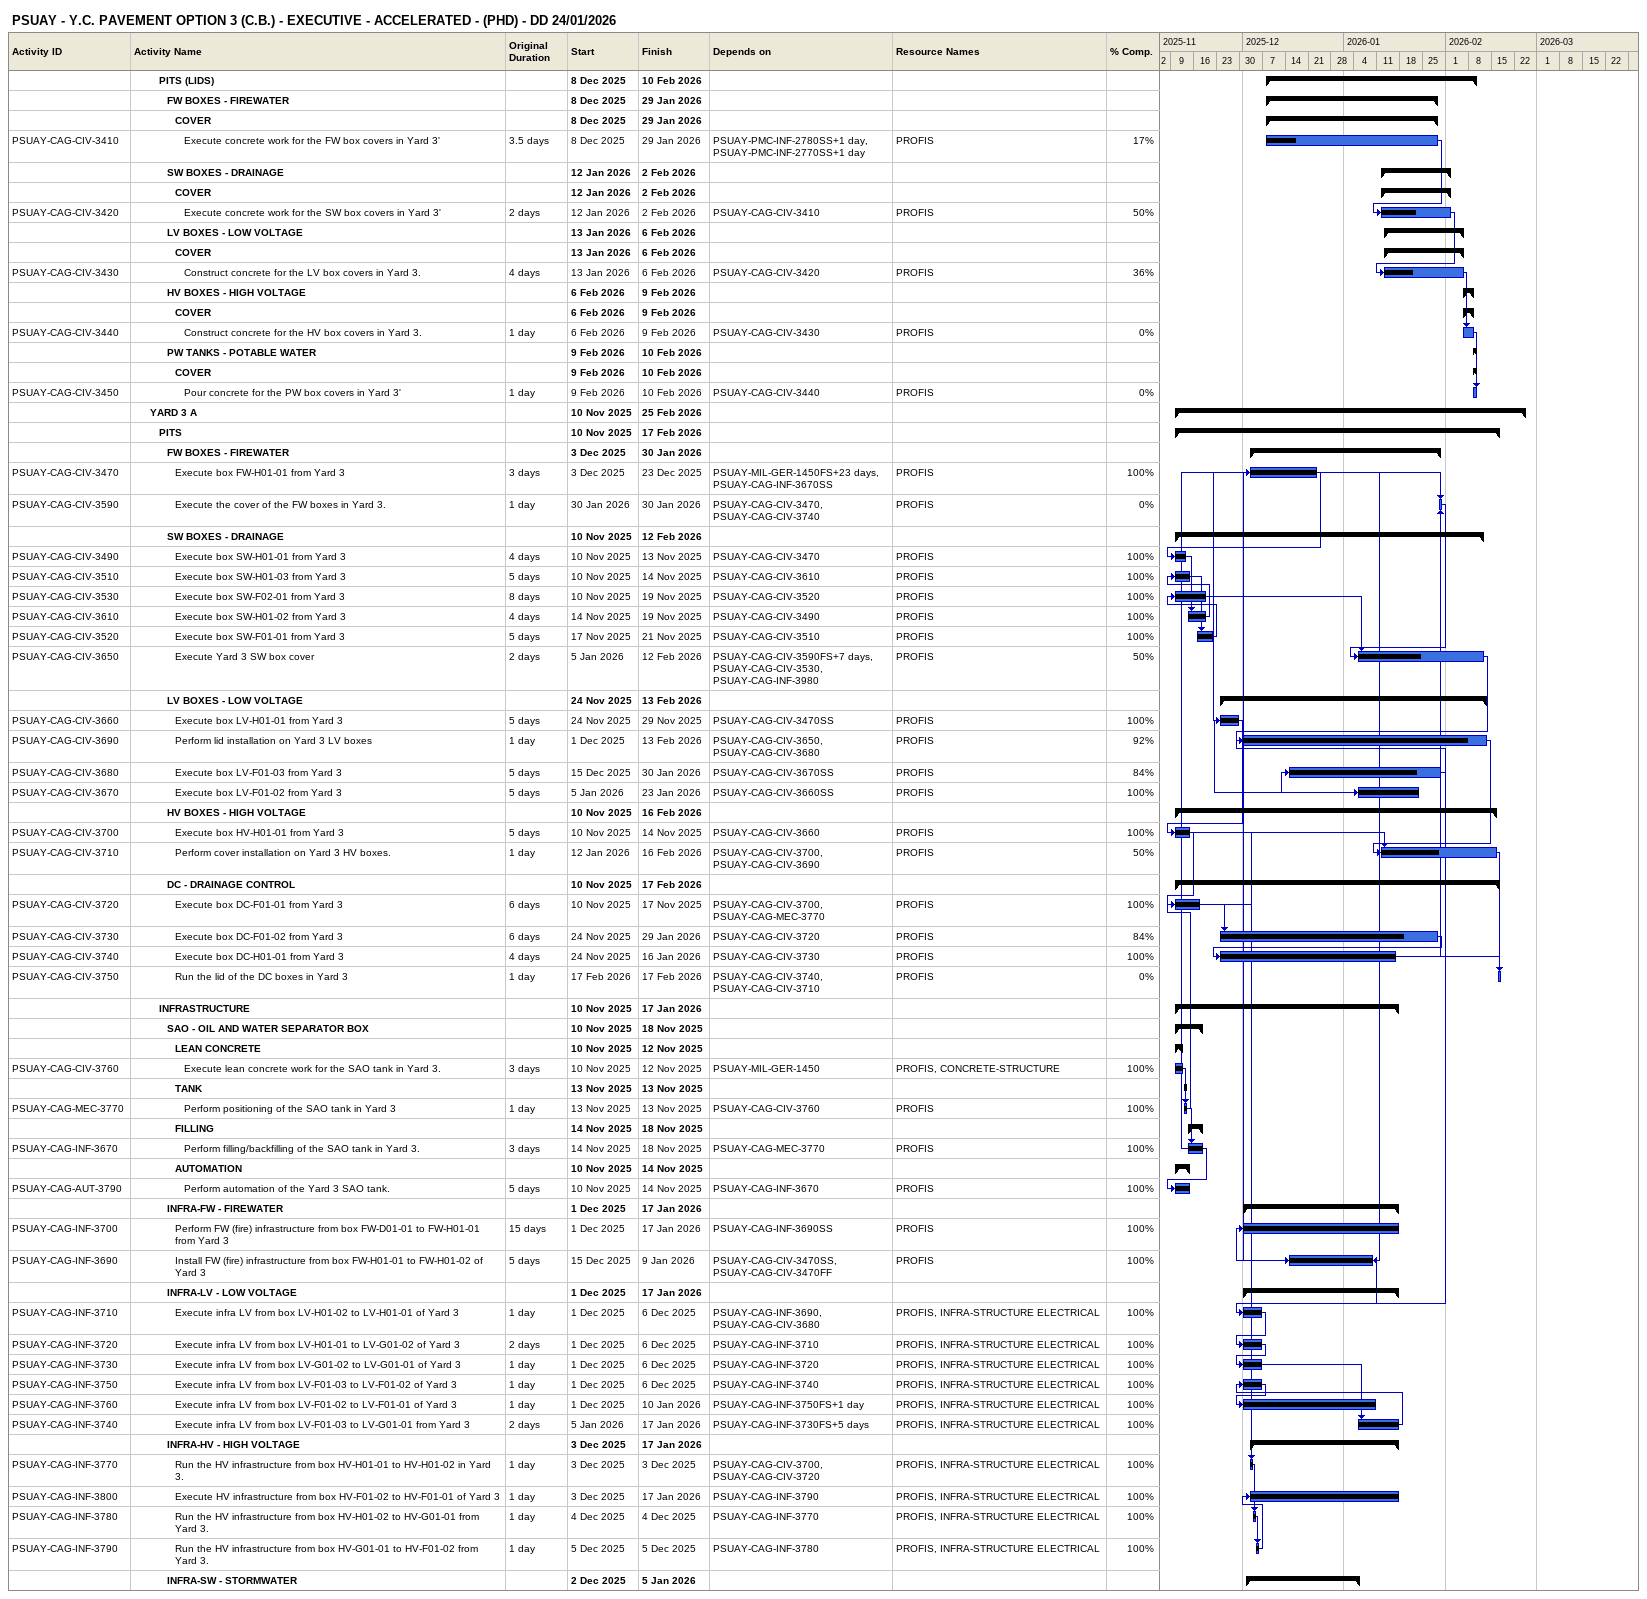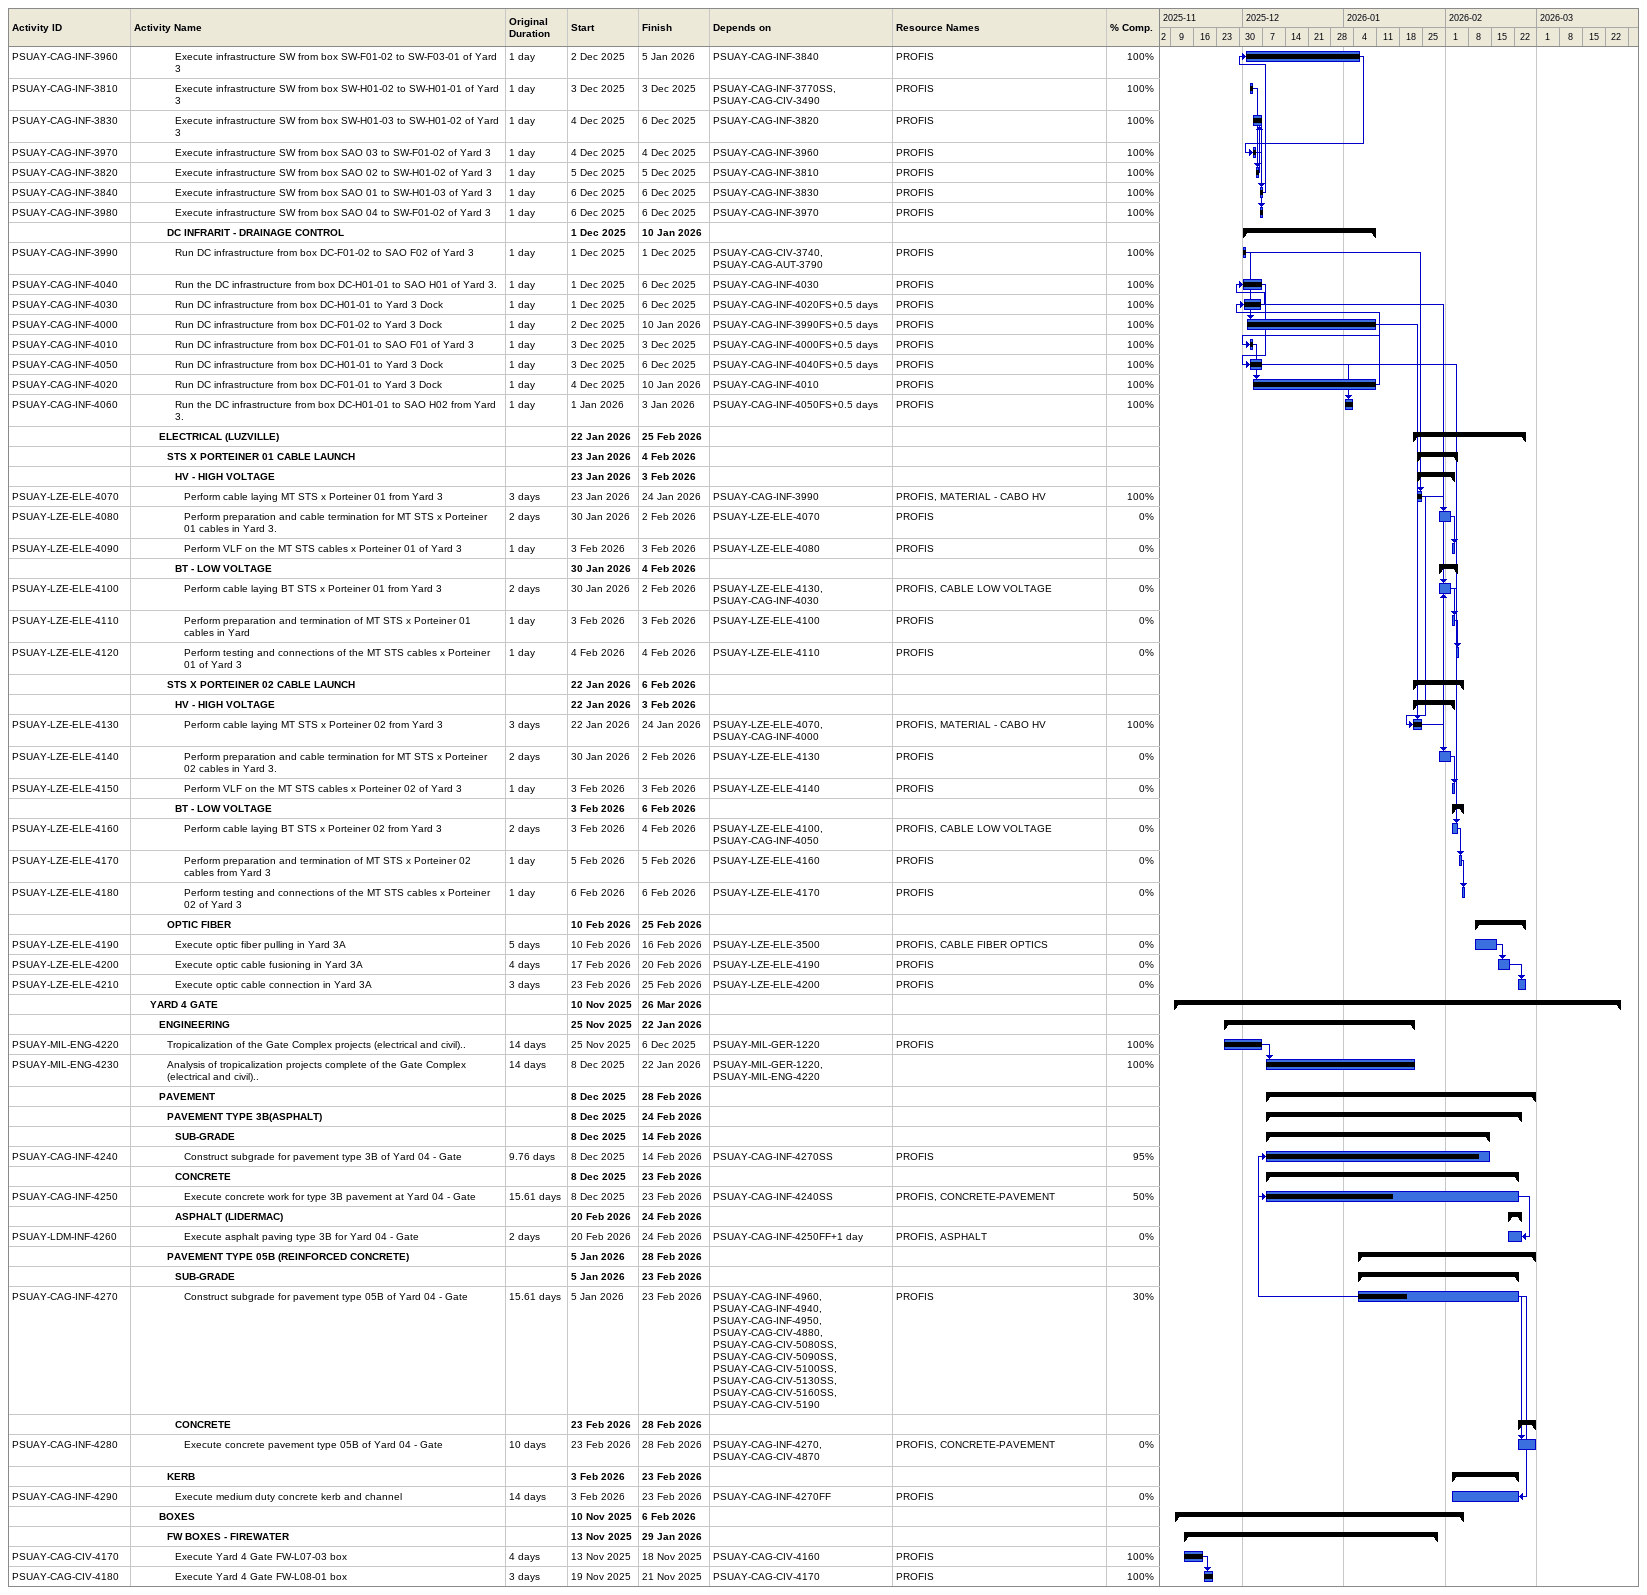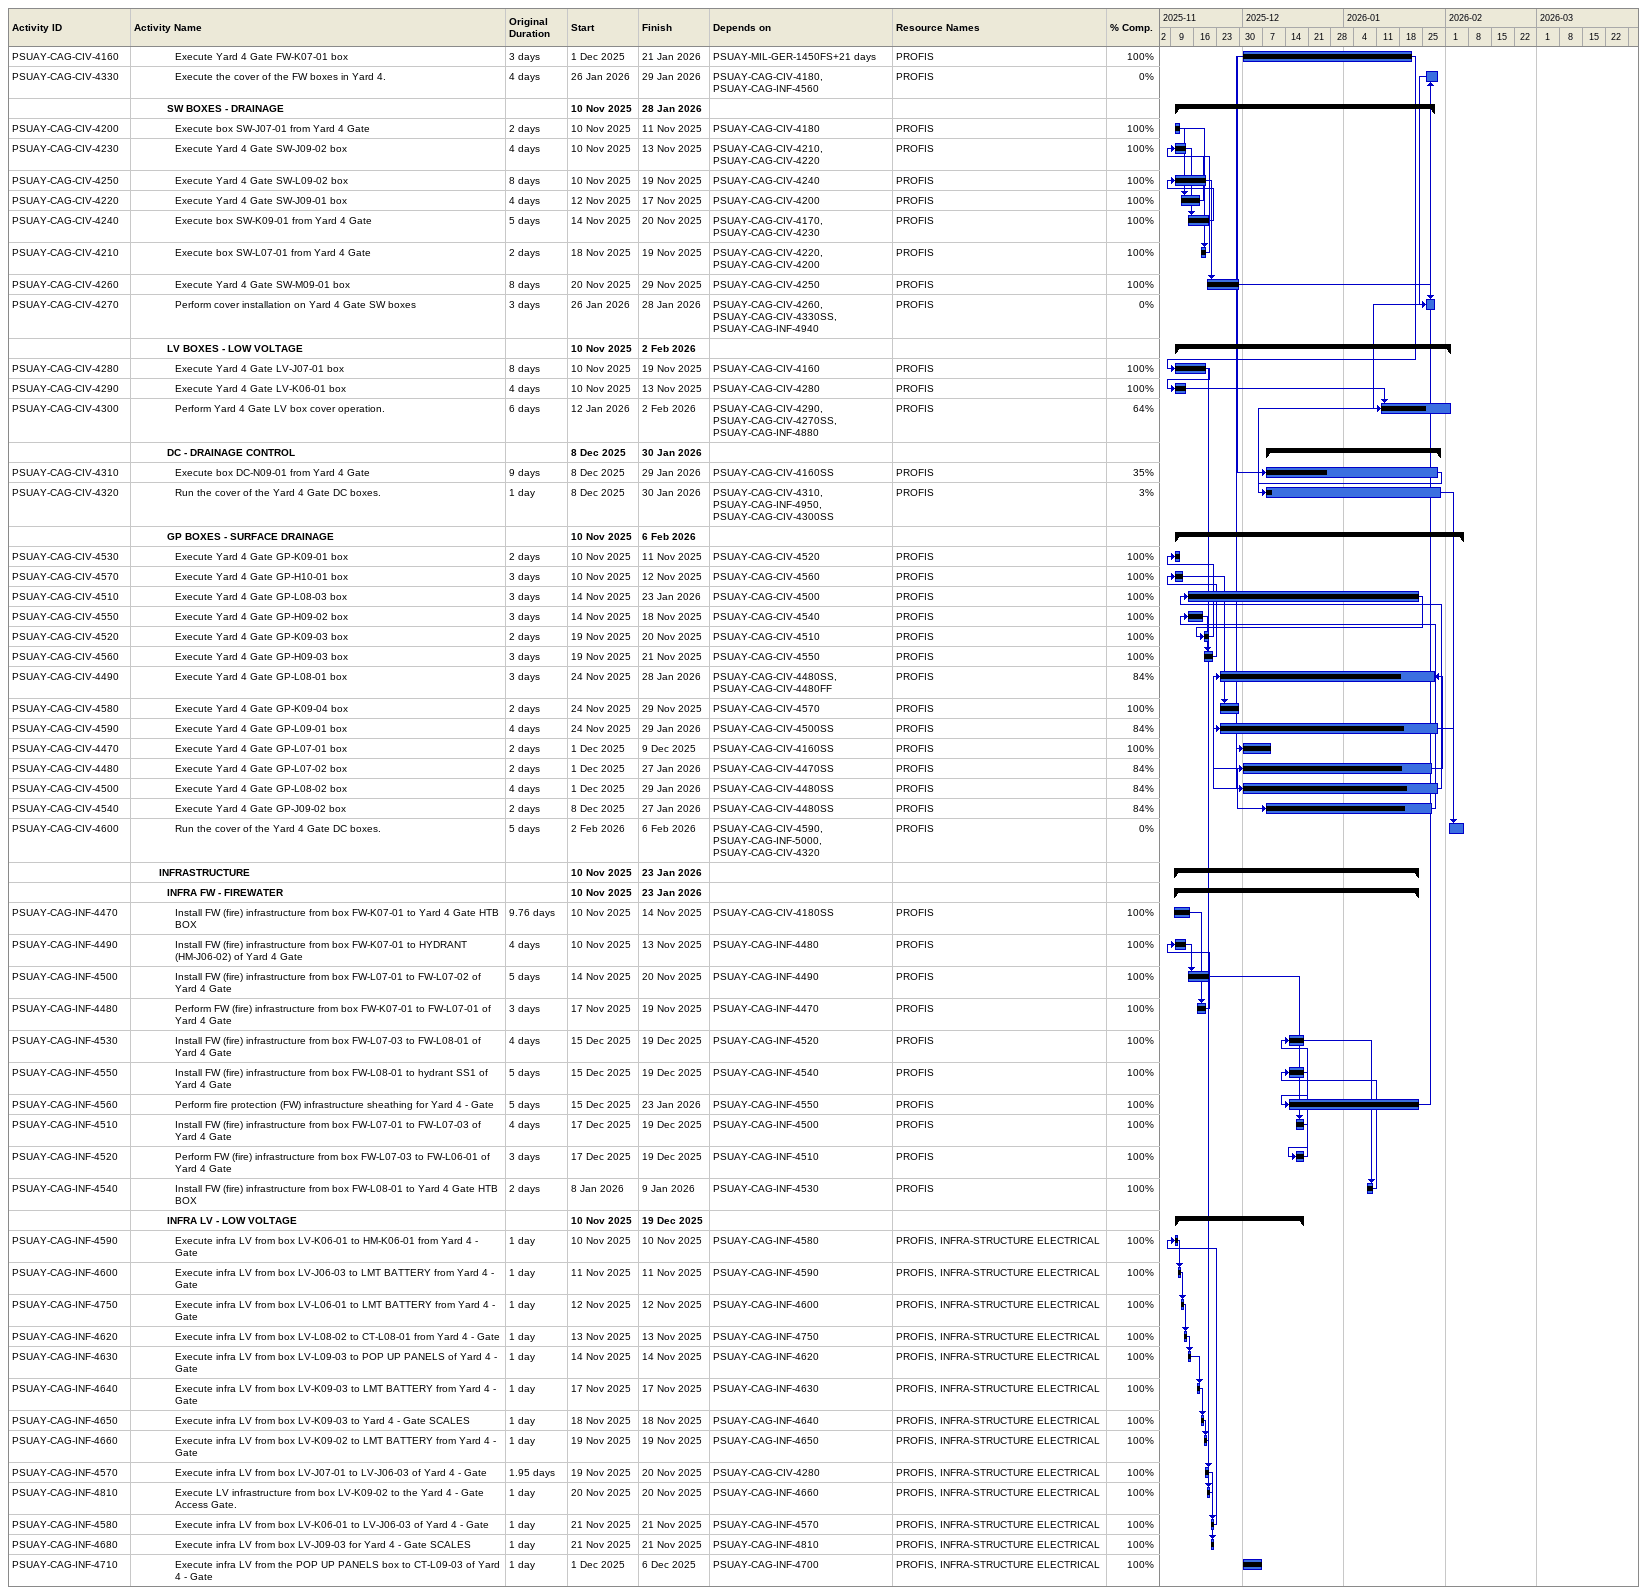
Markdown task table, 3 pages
PSUAY - Y.C. PAVEMENT OPTION 3 (C.B.) - EXECUTIVE - ACCELERATED - (PHD) - DD 24/01/2026

| ID | Level | Task | Original duration | Start | Finish | Predecessors | Resources | % complete |
|---|---|---|---|---|---|---|---|---|
|  | 4 | **PITS (LIDS)** |  | 2025-12-08 | 2026-02-10 |  |  |  |
|  | 5 | **FW BOXES - FIREWATER** |  | 2025-12-08 | 2026-01-29 |  |  |  |
|  | 6 | **COVER** |  | 2025-12-08 | 2026-01-29 |  |  |  |
| PSUAY-CAG-CIV-3410 | 7 | Execute concrete work for the FW box covers in Yard 3' | 3.5d | 2025-12-08 | 2026-01-29 | PSUAY-PMC-INF-2780SS+1d, PSUAY-PMC-INF-2770SS+1d | PROFIS | 17 |
|  | 5 | **SW BOXES - DRAINAGE** |  | 2026-01-12 | 2026-02-02 |  |  |  |
|  | 6 | **COVER** |  | 2026-01-12 | 2026-02-02 |  |  |  |
| PSUAY-CAG-CIV-3420 | 7 | Execute concrete work for the SW box covers in Yard 3' | 2d | 2026-01-12 | 2026-02-02 | PSUAY-CAG-CIV-3410 | PROFIS | 50 |
|  | 5 | **LV BOXES - LOW VOLTAGE** |  | 2026-01-13 | 2026-02-06 |  |  |  |
|  | 6 | **COVER** |  | 2026-01-13 | 2026-02-06 |  |  |  |
| PSUAY-CAG-CIV-3430 | 7 | Construct concrete for the LV box covers in Yard 3. | 4d | 2026-01-13 | 2026-02-06 | PSUAY-CAG-CIV-3420 | PROFIS | 36 |
|  | 5 | **HV BOXES - HIGH VOLTAGE** |  | 2026-02-06 | 2026-02-09 |  |  |  |
|  | 6 | **COVER** |  | 2026-02-06 | 2026-02-09 |  |  |  |
| PSUAY-CAG-CIV-3440 | 7 | Construct concrete for the HV box covers in Yard 3. | 1d | 2026-02-06 | 2026-02-09 | PSUAY-CAG-CIV-3430 | PROFIS | 0 |
|  | 5 | **PW TANKS - POTABLE WATER** |  | 2026-02-09 | 2026-02-10 |  |  |  |
|  | 6 | **COVER** |  | 2026-02-09 | 2026-02-10 |  |  |  |
| PSUAY-CAG-CIV-3450 | 7 | Pour concrete for the PW box covers in Yard 3' | 1d | 2026-02-09 | 2026-02-10 | PSUAY-CAG-CIV-3440 | PROFIS | 0 |
|  | 3 | **YARD 3 A** |  | 2025-11-10 | 2026-02-25 |  |  |  |
|  | 4 | **PITS** |  | 2025-11-10 | 2026-02-17 |  |  |  |
|  | 5 | **FW BOXES - FIREWATER** |  | 2025-12-03 | 2026-01-30 |  |  |  |
| PSUAY-CAG-CIV-3470 | 6 | Execute box FW-H01-01 from Yard 3 | 3d | 2025-12-03 | 2025-12-23 | PSUAY-MIL-GER-1450FS+23d, PSUAY-CAG-INF-3670SS | PROFIS | 100 |
| PSUAY-CAG-CIV-3590 | 6 | Execute the cover of the FW boxes in Yard 3. | 1d | 2026-01-30 | 2026-01-30 | PSUAY-CAG-CIV-3470, PSUAY-CAG-CIV-3740 | PROFIS | 0 |
|  | 5 | **SW BOXES - DRAINAGE** |  | 2025-11-10 | 2026-02-12 |  |  |  |
| PSUAY-CAG-CIV-3490 | 6 | Execute box SW-H01-01 from Yard 3 | 4d | 2025-11-10 | 2025-11-13 | PSUAY-CAG-CIV-3470 | PROFIS | 100 |
| PSUAY-CAG-CIV-3510 | 6 | Execute box SW-H01-03 from Yard 3 | 5d | 2025-11-10 | 2025-11-14 | PSUAY-CAG-CIV-3610 | PROFIS | 100 |
| PSUAY-CAG-CIV-3530 | 6 | Execute box SW-F02-01 from Yard 3 | 8d | 2025-11-10 | 2025-11-19 | PSUAY-CAG-CIV-3520 | PROFIS | 100 |
| PSUAY-CAG-CIV-3610 | 6 | Execute box SW-H01-02 from Yard 3 | 4d | 2025-11-14 | 2025-11-19 | PSUAY-CAG-CIV-3490 | PROFIS | 100 |
| PSUAY-CAG-CIV-3520 | 6 | Execute box SW-F01-01 from Yard 3 | 5d | 2025-11-17 | 2025-11-21 | PSUAY-CAG-CIV-3510 | PROFIS | 100 |
| PSUAY-CAG-CIV-3650 | 6 | Execute Yard 3 SW box cover | 2d | 2026-01-05 | 2026-02-12 | PSUAY-CAG-CIV-3590FS+7d, PSUAY-CAG-CIV-3530, PSUAY-CAG-INF-3980 | PROFIS | 50 |
|  | 5 | **LV BOXES - LOW VOLTAGE** |  | 2025-11-24 | 2026-02-13 |  |  |  |
| PSUAY-CAG-CIV-3660 | 6 | Execute box LV-H01-01 from Yard 3 | 5d | 2025-11-24 | 2025-11-29 | PSUAY-CAG-CIV-3470SS | PROFIS | 100 |
| PSUAY-CAG-CIV-3690 | 6 | Perform lid installation on Yard 3 LV boxes | 1d | 2025-12-01 | 2026-02-13 | PSUAY-CAG-CIV-3650, PSUAY-CAG-CIV-3680 | PROFIS | 92 |
| PSUAY-CAG-CIV-3680 | 6 | Execute box LV-F01-03 from Yard 3 | 5d | 2025-12-15 | 2026-01-30 | PSUAY-CAG-CIV-3670SS | PROFIS | 84 |
| PSUAY-CAG-CIV-3670 | 6 | Execute box LV-F01-02 from Yard 3 | 5d | 2026-01-05 | 2026-01-23 | PSUAY-CAG-CIV-3660SS | PROFIS | 100 |
|  | 5 | **HV BOXES - HIGH VOLTAGE** |  | 2025-11-10 | 2026-02-16 |  |  |  |
| PSUAY-CAG-CIV-3700 | 6 | Execute box HV-H01-01 from Yard 3 | 5d | 2025-11-10 | 2025-11-14 | PSUAY-CAG-CIV-3660 | PROFIS | 100 |
| PSUAY-CAG-CIV-3710 | 6 | Perform cover installation on Yard 3 HV boxes. | 1d | 2026-01-12 | 2026-02-16 | PSUAY-CAG-CIV-3700, PSUAY-CAG-CIV-3690 | PROFIS | 50 |
|  | 5 | **DC - DRAINAGE CONTROL** |  | 2025-11-10 | 2026-02-17 |  |  |  |
| PSUAY-CAG-CIV-3720 | 6 | Execute box DC-F01-01 from Yard 3 | 6d | 2025-11-10 | 2025-11-17 | PSUAY-CAG-CIV-3700, PSUAY-CAG-MEC-3770 | PROFIS | 100 |
| PSUAY-CAG-CIV-3730 | 6 | Execute box DC-F01-02 from Yard 3 | 6d | 2025-11-24 | 2026-01-29 | PSUAY-CAG-CIV-3720 | PROFIS | 84 |
| PSUAY-CAG-CIV-3740 | 6 | Execute box DC-H01-01 from Yard 3 | 4d | 2025-11-24 | 2026-01-16 | PSUAY-CAG-CIV-3730 | PROFIS | 100 |
| PSUAY-CAG-CIV-3750 | 6 | Run the lid of the DC boxes in Yard 3 | 1d | 2026-02-17 | 2026-02-17 | PSUAY-CAG-CIV-3740, PSUAY-CAG-CIV-3710 | PROFIS | 0 |
|  | 4 | **INFRASTRUCTURE** |  | 2025-11-10 | 2026-01-17 |  |  |  |
|  | 5 | **SAO - OIL AND WATER SEPARATOR BOX** |  | 2025-11-10 | 2025-11-18 |  |  |  |
|  | 6 | **LEAN CONCRETE** |  | 2025-11-10 | 2025-11-12 |  |  |  |
| PSUAY-CAG-CIV-3760 | 7 | Execute lean concrete work for the SAO tank in Yard 3. | 3d | 2025-11-10 | 2025-11-12 | PSUAY-MIL-GER-1450 | PROFIS, CONCRETE-STRUCTURE | 100 |
|  | 6 | **TANK** |  | 2025-11-13 | 2025-11-13 |  |  |  |
| PSUAY-CAG-MEC-3770 | 7 | Perform positioning of the SAO tank in Yard 3 | 1d | 2025-11-13 | 2025-11-13 | PSUAY-CAG-CIV-3760 | PROFIS | 100 |
|  | 6 | **FILLING** |  | 2025-11-14 | 2025-11-18 |  |  |  |
| PSUAY-CAG-INF-3670 | 7 | Perform filling/backfilling of the SAO tank in Yard 3. | 3d | 2025-11-14 | 2025-11-18 | PSUAY-CAG-MEC-3770 | PROFIS | 100 |
|  | 6 | **AUTOMATION** |  | 2025-11-10 | 2025-11-14 |  |  |  |
| PSUAY-CAG-AUT-3790 | 7 | Perform automation of the Yard 3 SAO tank. | 5d | 2025-11-10 | 2025-11-14 | PSUAY-CAG-INF-3670 | PROFIS | 100 |
|  | 5 | **INFRA-FW - FIREWATER** |  | 2025-12-01 | 2026-01-17 |  |  |  |
| PSUAY-CAG-INF-3700 | 6 | Perform FW (fire) infrastructure from box FW-D01-01 to FW-H01-01 from Yard 3 | 15d | 2025-12-01 | 2026-01-17 | PSUAY-CAG-INF-3690SS | PROFIS | 100 |
| PSUAY-CAG-INF-3690 | 6 | Install FW (fire) infrastructure from box FW-H01-01 to FW-H01-02 of Yard 3 | 5d | 2025-12-15 | 2026-01-09 | PSUAY-CAG-CIV-3470SS, PSUAY-CAG-CIV-3470FF | PROFIS | 100 |
|  | 5 | **INFRA-LV - LOW VOLTAGE** |  | 2025-12-01 | 2026-01-17 |  |  |  |
| PSUAY-CAG-INF-3710 | 6 | Execute infra LV from box LV-H01-02 to LV-H01-01 of Yard 3 | 1d | 2025-12-01 | 2025-12-06 | PSUAY-CAG-INF-3690, PSUAY-CAG-CIV-3680 | PROFIS, INFRA-STRUCTURE ELECTRICAL | 100 |
| PSUAY-CAG-INF-3720 | 6 | Execute infra LV from box LV-H01-01 to LV-G01-02 of Yard 3 | 2d | 2025-12-01 | 2025-12-06 | PSUAY-CAG-INF-3710 | PROFIS, INFRA-STRUCTURE ELECTRICAL | 100 |
| PSUAY-CAG-INF-3730 | 6 | Execute infra LV from box LV-G01-02 to LV-G01-01 of Yard 3 | 1d | 2025-12-01 | 2025-12-06 | PSUAY-CAG-INF-3720 | PROFIS, INFRA-STRUCTURE ELECTRICAL | 100 |
| PSUAY-CAG-INF-3750 | 6 | Execute infra LV from box LV-F01-03 to LV-F01-02 of Yard 3 | 1d | 2025-12-01 | 2025-12-06 | PSUAY-CAG-INF-3740 | PROFIS, INFRA-STRUCTURE ELECTRICAL | 100 |
| PSUAY-CAG-INF-3760 | 6 | Execute infra LV from box LV-F01-02 to LV-F01-01 of Yard 3 | 1d | 2025-12-01 | 2026-01-10 | PSUAY-CAG-INF-3750FS+1d | PROFIS, INFRA-STRUCTURE ELECTRICAL | 100 |
| PSUAY-CAG-INF-3740 | 6 | Execute infra LV from box LV-F01-03 to LV-G01-01 from Yard 3 | 2d | 2026-01-05 | 2026-01-17 | PSUAY-CAG-INF-3730FS+5d | PROFIS, INFRA-STRUCTURE ELECTRICAL | 100 |
|  | 5 | **INFRA-HV - HIGH VOLTAGE** |  | 2025-12-03 | 2026-01-17 |  |  |  |
| PSUAY-CAG-INF-3770 | 6 | Run the HV infrastructure from box HV-H01-01 to HV-H01-02 in Yard 3. | 1d | 2025-12-03 | 2025-12-03 | PSUAY-CAG-CIV-3700, PSUAY-CAG-CIV-3720 | PROFIS, INFRA-STRUCTURE ELECTRICAL | 100 |
| PSUAY-CAG-INF-3800 | 6 | Execute HV infrastructure from box HV-F01-02 to HV-F01-01 of Yard 3 | 1d | 2025-12-03 | 2026-01-17 | PSUAY-CAG-INF-3790 | PROFIS, INFRA-STRUCTURE ELECTRICAL | 100 |
| PSUAY-CAG-INF-3780 | 6 | Run the HV infrastructure from box HV-H01-02 to HV-G01-01 from Yard 3. | 1d | 2025-12-04 | 2025-12-04 | PSUAY-CAG-INF-3770 | PROFIS, INFRA-STRUCTURE ELECTRICAL | 100 |
| PSUAY-CAG-INF-3790 | 6 | Run the HV infrastructure from box HV-G01-01 to HV-F01-02 from Yard 3. | 1d | 2025-12-05 | 2025-12-05 | PSUAY-CAG-INF-3780 | PROFIS, INFRA-STRUCTURE ELECTRICAL | 100 |
|  | 5 | **INFRA-SW - STORMWATER** |  | 2025-12-02 | 2026-01-05 |  |  |  |
| PSUAY-CAG-INF-3960 | 6 | Execute infrastructure SW from box SW-F01-02 to SW-F03-01 of Yard 3 | 1d | 2025-12-02 | 2026-01-05 | PSUAY-CAG-INF-3840 | PROFIS | 100 |
| PSUAY-CAG-INF-3810 | 6 | Execute infrastructure SW from box SW-H01-02 to SW-H01-01 of Yard 3 | 1d | 2025-12-03 | 2025-12-03 | PSUAY-CAG-INF-3770SS, PSUAY-CAG-CIV-3490 | PROFIS | 100 |
| PSUAY-CAG-INF-3830 | 6 | Execute infrastructure SW from box SW-H01-03 to SW-H01-02 of Yard 3 | 1d | 2025-12-04 | 2025-12-06 | PSUAY-CAG-INF-3820 | PROFIS | 100 |
| PSUAY-CAG-INF-3970 | 6 | Execute infrastructure SW from box SAO 03 to SW-F01-02 of Yard 3 | 1d | 2025-12-04 | 2025-12-04 | PSUAY-CAG-INF-3960 | PROFIS | 100 |
| PSUAY-CAG-INF-3820 | 6 | Execute infrastructure SW from box SAO 02 to SW-H01-02 of Yard 3 | 1d | 2025-12-05 | 2025-12-05 | PSUAY-CAG-INF-3810 | PROFIS | 100 |
| PSUAY-CAG-INF-3840 | 6 | Execute infrastructure SW from box SAO 01 to SW-H01-03 of Yard 3 | 1d | 2025-12-06 | 2025-12-06 | PSUAY-CAG-INF-3830 | PROFIS | 100 |
| PSUAY-CAG-INF-3980 | 6 | Execute infrastructure SW from box SAO 04 to SW-F01-02 of Yard 3 | 1d | 2025-12-06 | 2025-12-06 | PSUAY-CAG-INF-3970 | PROFIS | 100 |
|  | 5 | **DC INFRARIT - DRAINAGE CONTROL** |  | 2025-12-01 | 2026-01-10 |  |  |  |
| PSUAY-CAG-INF-3990 | 6 | Run DC infrastructure from box DC-F01-02 to SAO F02 of Yard 3 | 1d | 2025-12-01 | 2025-12-01 | PSUAY-CAG-CIV-3740, PSUAY-CAG-AUT-3790 | PROFIS | 100 |
| PSUAY-CAG-INF-4040 | 6 | Run the DC infrastructure from box DC-H01-01 to SAO H01 of Yard 3. | 1d | 2025-12-01 | 2025-12-06 | PSUAY-CAG-INF-4030 | PROFIS | 100 |
| PSUAY-CAG-INF-4030 | 6 | Run DC infrastructure from box DC-H01-01 to Yard 3 Dock | 1d | 2025-12-01 | 2025-12-06 | PSUAY-CAG-INF-4020FS+0.5d | PROFIS | 100 |
| PSUAY-CAG-INF-4000 | 6 | Run DC infrastructure from box DC-F01-02 to Yard 3 Dock | 1d | 2025-12-02 | 2026-01-10 | PSUAY-CAG-INF-3990FS+0.5d | PROFIS | 100 |
| PSUAY-CAG-INF-4010 | 6 | Run DC infrastructure from box DC-F01-01 to SAO F01 of Yard 3 | 1d | 2025-12-03 | 2025-12-03 | PSUAY-CAG-INF-4000FS+0.5d | PROFIS | 100 |
| PSUAY-CAG-INF-4050 | 6 | Run DC infrastructure from box DC-H01-01 to Yard 3 Dock | 1d | 2025-12-03 | 2025-12-06 | PSUAY-CAG-INF-4040FS+0.5d | PROFIS | 100 |
| PSUAY-CAG-INF-4020 | 6 | Run DC infrastructure from box DC-F01-01 to Yard 3 Dock | 1d | 2025-12-04 | 2026-01-10 | PSUAY-CAG-INF-4010 | PROFIS | 100 |
| PSUAY-CAG-INF-4060 | 6 | Run the DC infrastructure from box DC-H01-01 to SAO H02 from Yard 3. | 1d | 2026-01-01 | 2026-01-03 | PSUAY-CAG-INF-4050FS+0.5d | PROFIS | 100 |
|  | 4 | **ELECTRICAL (LUZVILLE)** |  | 2026-01-22 | 2026-02-25 |  |  |  |
|  | 5 | **STS X PORTEINER 01 CABLE LAUNCH** |  | 2026-01-23 | 2026-02-04 |  |  |  |
|  | 6 | **HV - HIGH VOLTAGE** |  | 2026-01-23 | 2026-02-03 |  |  |  |
| PSUAY-LZE-ELE-4070 | 7 | Perform cable laying MT STS x Porteiner 01 from Yard 3 | 3d | 2026-01-23 | 2026-01-24 | PSUAY-CAG-INF-3990 | PROFIS, MATERIAL - CABO HV | 100 |
| PSUAY-LZE-ELE-4080 | 7 | Perform preparation and cable termination for MT STS x Porteiner 01 cables in Yard 3. | 2d | 2026-01-30 | 2026-02-02 | PSUAY-LZE-ELE-4070 | PROFIS | 0 |
| PSUAY-LZE-ELE-4090 | 7 | Perform VLF on the MT STS cables x Porteiner 01 of Yard 3 | 1d | 2026-02-03 | 2026-02-03 | PSUAY-LZE-ELE-4080 | PROFIS | 0 |
|  | 6 | **BT - LOW VOLTAGE** |  | 2026-01-30 | 2026-02-04 |  |  |  |
| PSUAY-LZE-ELE-4100 | 7 | Perform cable laying BT STS x Porteiner 01 from Yard 3 | 2d | 2026-01-30 | 2026-02-02 | PSUAY-LZE-ELE-4130, PSUAY-CAG-INF-4030 | PROFIS, CABLE LOW VOLTAGE | 0 |
| PSUAY-LZE-ELE-4110 | 7 | Perform preparation and termination of MT STS x Porteiner 01 cables in Yard | 1d | 2026-02-03 | 2026-02-03 | PSUAY-LZE-ELE-4100 | PROFIS | 0 |
| PSUAY-LZE-ELE-4120 | 7 | Perform testing and connections of the MT STS cables x Porteiner 01 of Yard 3 | 1d | 2026-02-04 | 2026-02-04 | PSUAY-LZE-ELE-4110 | PROFIS | 0 |
|  | 5 | **STS X PORTEINER 02 CABLE LAUNCH** |  | 2026-01-22 | 2026-02-06 |  |  |  |
|  | 6 | **HV - HIGH VOLTAGE** |  | 2026-01-22 | 2026-02-03 |  |  |  |
| PSUAY-LZE-ELE-4130 | 7 | Perform cable laying MT STS x Porteiner 02 from Yard 3 | 3d | 2026-01-22 | 2026-01-24 | PSUAY-LZE-ELE-4070, PSUAY-CAG-INF-4000 | PROFIS, MATERIAL - CABO HV | 100 |
| PSUAY-LZE-ELE-4140 | 7 | Perform preparation and cable termination for MT STS x Porteiner 02 cables in Yard 3. | 2d | 2026-01-30 | 2026-02-02 | PSUAY-LZE-ELE-4130 | PROFIS | 0 |
| PSUAY-LZE-ELE-4150 | 7 | Perform VLF on the MT STS cables x Porteiner 02 of Yard 3 | 1d | 2026-02-03 | 2026-02-03 | PSUAY-LZE-ELE-4140 | PROFIS | 0 |
|  | 6 | **BT - LOW VOLTAGE** |  | 2026-02-03 | 2026-02-06 |  |  |  |
| PSUAY-LZE-ELE-4160 | 7 | Perform cable laying BT STS x Porteiner 02 from Yard 3 | 2d | 2026-02-03 | 2026-02-04 | PSUAY-LZE-ELE-4100, PSUAY-CAG-INF-4050 | PROFIS, CABLE LOW VOLTAGE | 0 |
| PSUAY-LZE-ELE-4170 | 7 | Perform preparation and termination of MT STS x Porteiner 02 cables from Yard 3 | 1d | 2026-02-05 | 2026-02-05 | PSUAY-LZE-ELE-4160 | PROFIS | 0 |
| PSUAY-LZE-ELE-4180 | 7 | Perform testing and connections of the MT STS cables x Porteiner 02 of Yard 3 | 1d | 2026-02-06 | 2026-02-06 | PSUAY-LZE-ELE-4170 | PROFIS | 0 |
|  | 5 | **OPTIC FIBER** |  | 2026-02-10 | 2026-02-25 |  |  |  |
| PSUAY-LZE-ELE-4190 | 6 | Execute optic fiber pulling in Yard 3A | 5d | 2026-02-10 | 2026-02-16 | PSUAY-LZE-ELE-3500 | PROFIS, CABLE FIBER OPTICS | 0 |
| PSUAY-LZE-ELE-4200 | 6 | Execute optic cable fusioning in Yard 3A | 4d | 2026-02-17 | 2026-02-20 | PSUAY-LZE-ELE-4190 | PROFIS | 0 |
| PSUAY-LZE-ELE-4210 | 6 | Execute optic cable connection in Yard 3A | 3d | 2026-02-23 | 2026-02-25 | PSUAY-LZE-ELE-4200 | PROFIS | 0 |
|  | 3 | **YARD 4 GATE** |  | 2025-11-10 | 2026-03-26 |  |  |  |
|  | 4 | **ENGINEERING** |  | 2025-11-25 | 2026-01-22 |  |  |  |
| PSUAY-MIL-ENG-4220 | 5 | Tropicalization of the Gate Complex projects (electrical and civil).. | 14d | 2025-11-25 | 2025-12-06 | PSUAY-MIL-GER-1220 | PROFIS | 100 |
| PSUAY-MIL-ENG-4230 | 5 | Analysis of tropicalization projects complete of the Gate Complex (electrical and civil).. | 14d | 2025-12-08 | 2026-01-22 | PSUAY-MIL-GER-1220, PSUAY-MIL-ENG-4220 |  | 100 |
|  | 4 | **PAVEMENT** |  | 2025-12-08 | 2026-02-28 |  |  |  |
|  | 5 | **PAVEMENT TYPE 3B(ASPHALT)** |  | 2025-12-08 | 2026-02-24 |  |  |  |
|  | 6 | **SUB-GRADE** |  | 2025-12-08 | 2026-02-14 |  |  |  |
| PSUAY-CAG-INF-4240 | 7 | Construct subgrade for pavement type 3B of Yard 04 - Gate | 9.76d | 2025-12-08 | 2026-02-14 | PSUAY-CAG-INF-4270SS | PROFIS | 95 |
|  | 6 | **CONCRETE** |  | 2025-12-08 | 2026-02-23 |  |  |  |
| PSUAY-CAG-INF-4250 | 7 | Execute concrete work for type 3B pavement at Yard 04 - Gate | 15.61d | 2025-12-08 | 2026-02-23 | PSUAY-CAG-INF-4240SS | PROFIS, CONCRETE-PAVEMENT | 50 |
|  | 6 | **ASPHALT (LIDERMAC)** |  | 2026-02-20 | 2026-02-24 |  |  |  |
| PSUAY-LDM-INF-4260 | 7 | Execute asphalt paving type 3B for Yard 04 - Gate | 2d | 2026-02-20 | 2026-02-24 | PSUAY-CAG-INF-4250FF+1d | PROFIS, ASPHALT | 0 |
|  | 5 | **PAVEMENT TYPE 05B (REINFORCED CONCRETE)** |  | 2026-01-05 | 2026-02-28 |  |  |  |
|  | 6 | **SUB-GRADE** |  | 2026-01-05 | 2026-02-23 |  |  |  |
| PSUAY-CAG-INF-4270 | 7 | Construct subgrade for pavement type 05B of Yard 04 - Gate | 15.61d | 2026-01-05 | 2026-02-23 | PSUAY-CAG-INF-4960, PSUAY-CAG-INF-4940, PSUAY-CAG-INF-4950, PSUAY-CAG-CIV-4880, PSUAY-CAG-CIV-5080SS, PSUAY-CAG-CIV-5090SS, PSUAY-CAG-CIV-5100SS, PSUAY-CAG-CIV-5130SS, PSUAY-CAG-CIV-5160SS, PSUAY-CAG-CIV-5190 | PROFIS | 30 |
|  | 6 | **CONCRETE** |  | 2026-02-23 | 2026-02-28 |  |  |  |
| PSUAY-CAG-INF-4280 | 7 | Execute concrete pavement type 05B of Yard 04 - Gate | 10d | 2026-02-23 | 2026-02-28 | PSUAY-CAG-INF-4270, PSUAY-CAG-CIV-4870 | PROFIS, CONCRETE-PAVEMENT | 0 |
|  | 5 | **KERB** |  | 2026-02-03 | 2026-02-23 |  |  |  |
| PSUAY-CAG-INF-4290 | 6 | Execute medium duty concrete kerb and channel | 14d | 2026-02-03 | 2026-02-23 | PSUAY-CAG-INF-4270FF | PROFIS | 0 |
|  | 4 | **BOXES** |  | 2025-11-10 | 2026-02-06 |  |  |  |
|  | 5 | **FW BOXES - FIREWATER** |  | 2025-11-13 | 2026-01-29 |  |  |  |
| PSUAY-CAG-CIV-4170 | 6 | Execute Yard 4 Gate FW-L07-03 box | 4d | 2025-11-13 | 2025-11-18 | PSUAY-CAG-CIV-4160 | PROFIS | 100 |
| PSUAY-CAG-CIV-4180 | 6 | Execute Yard 4 Gate FW-L08-01 box | 3d | 2025-11-19 | 2025-11-21 | PSUAY-CAG-CIV-4170 | PROFIS | 100 |
| PSUAY-CAG-CIV-4160 | 6 | Execute Yard 4 Gate FW-K07-01 box | 3d | 2025-12-01 | 2026-01-21 | PSUAY-MIL-GER-1450FS+21d | PROFIS | 100 |
| PSUAY-CAG-CIV-4330 | 6 | Execute the cover of the FW boxes in Yard 4. | 4d | 2026-01-26 | 2026-01-29 | PSUAY-CAG-CIV-4180, PSUAY-CAG-INF-4560 | PROFIS | 0 |
|  | 5 | **SW BOXES - DRAINAGE** |  | 2025-11-10 | 2026-01-28 |  |  |  |
| PSUAY-CAG-CIV-4200 | 6 | Execute box SW-J07-01 from Yard 4 Gate | 2d | 2025-11-10 | 2025-11-11 | PSUAY-CAG-CIV-4180 | PROFIS | 100 |
| PSUAY-CAG-CIV-4230 | 6 | Execute Yard 4 Gate SW-J09-02 box | 4d | 2025-11-10 | 2025-11-13 | PSUAY-CAG-CIV-4210, PSUAY-CAG-CIV-4220 | PROFIS | 100 |
| PSUAY-CAG-CIV-4250 | 6 | Execute Yard 4 Gate SW-L09-02 box | 8d | 2025-11-10 | 2025-11-19 | PSUAY-CAG-CIV-4240 | PROFIS | 100 |
| PSUAY-CAG-CIV-4220 | 6 | Execute Yard 4 Gate SW-J09-01 box | 4d | 2025-11-12 | 2025-11-17 | PSUAY-CAG-CIV-4200 | PROFIS | 100 |
| PSUAY-CAG-CIV-4240 | 6 | Execute box SW-K09-01 from Yard 4 Gate | 5d | 2025-11-14 | 2025-11-20 | PSUAY-CAG-CIV-4170, PSUAY-CAG-CIV-4230 | PROFIS | 100 |
| PSUAY-CAG-CIV-4210 | 6 | Execute box SW-L07-01 from Yard 4 Gate | 2d | 2025-11-18 | 2025-11-19 | PSUAY-CAG-CIV-4220, PSUAY-CAG-CIV-4200 | PROFIS | 100 |
| PSUAY-CAG-CIV-4260 | 6 | Execute Yard 4 Gate SW-M09-01 box | 8d | 2025-11-20 | 2025-11-29 | PSUAY-CAG-CIV-4250 | PROFIS | 100 |
| PSUAY-CAG-CIV-4270 | 6 | Perform cover installation on Yard 4 Gate SW boxes | 3d | 2026-01-26 | 2026-01-28 | PSUAY-CAG-CIV-4260, PSUAY-CAG-CIV-4330SS, PSUAY-CAG-INF-4940 | PROFIS | 0 |
|  | 5 | **LV BOXES - LOW VOLTAGE** |  | 2025-11-10 | 2026-02-02 |  |  |  |
| PSUAY-CAG-CIV-4280 | 6 | Execute Yard 4 Gate LV-J07-01 box | 8d | 2025-11-10 | 2025-11-19 | PSUAY-CAG-CIV-4160 | PROFIS | 100 |
| PSUAY-CAG-CIV-4290 | 6 | Execute Yard 4 Gate LV-K06-01 box | 4d | 2025-11-10 | 2025-11-13 | PSUAY-CAG-CIV-4280 | PROFIS | 100 |
| PSUAY-CAG-CIV-4300 | 6 | Perform Yard 4 Gate LV box cover operation. | 6d | 2026-01-12 | 2026-02-02 | PSUAY-CAG-CIV-4290, PSUAY-CAG-CIV-4270SS, PSUAY-CAG-INF-4880 | PROFIS | 64 |
|  | 5 | **DC - DRAINAGE CONTROL** |  | 2025-12-08 | 2026-01-30 |  |  |  |
| PSUAY-CAG-CIV-4310 | 6 | Execute box DC-N09-01 from Yard 4 Gate | 9d | 2025-12-08 | 2026-01-29 | PSUAY-CAG-CIV-4160SS | PROFIS | 35 |
| PSUAY-CAG-CIV-4320 | 6 | Run the cover of the Yard 4 Gate DC boxes. | 1d | 2025-12-08 | 2026-01-30 | PSUAY-CAG-CIV-4310, PSUAY-CAG-INF-4950, PSUAY-CAG-CIV-4300SS | PROFIS | 3 |
|  | 5 | **GP BOXES - SURFACE DRAINAGE** |  | 2025-11-10 | 2026-02-06 |  |  |  |
| PSUAY-CAG-CIV-4530 | 6 | Execute Yard 4 Gate GP-K09-01 box | 2d | 2025-11-10 | 2025-11-11 | PSUAY-CAG-CIV-4520 | PROFIS | 100 |
| PSUAY-CAG-CIV-4570 | 6 | Execute Yard 4 Gate GP-H10-01 box | 3d | 2025-11-10 | 2025-11-12 | PSUAY-CAG-CIV-4560 | PROFIS | 100 |
| PSUAY-CAG-CIV-4510 | 6 | Execute Yard 4 Gate GP-L08-03 box | 3d | 2025-11-14 | 2026-01-23 | PSUAY-CAG-CIV-4500 | PROFIS | 100 |
| PSUAY-CAG-CIV-4550 | 6 | Execute Yard 4 Gate GP-H09-02 box | 3d | 2025-11-14 | 2025-11-18 | PSUAY-CAG-CIV-4540 | PROFIS | 100 |
| PSUAY-CAG-CIV-4520 | 6 | Execute Yard 4 Gate GP-K09-03 box | 2d | 2025-11-19 | 2025-11-20 | PSUAY-CAG-CIV-4510 | PROFIS | 100 |
| PSUAY-CAG-CIV-4560 | 6 | Execute Yard 4 Gate GP-H09-03 box | 3d | 2025-11-19 | 2025-11-21 | PSUAY-CAG-CIV-4550 | PROFIS | 100 |
| PSUAY-CAG-CIV-4490 | 6 | Execute Yard 4 Gate GP-L08-01 box | 3d | 2025-11-24 | 2026-01-28 | PSUAY-CAG-CIV-4480SS, PSUAY-CAG-CIV-4480FF | PROFIS | 84 |
| PSUAY-CAG-CIV-4580 | 6 | Execute Yard 4 Gate GP-K09-04 box | 2d | 2025-11-24 | 2025-11-29 | PSUAY-CAG-CIV-4570 | PROFIS | 100 |
| PSUAY-CAG-CIV-4590 | 6 | Execute Yard 4 Gate GP-L09-01 box | 4d | 2025-11-24 | 2026-01-29 | PSUAY-CAG-CIV-4500SS | PROFIS | 84 |
| PSUAY-CAG-CIV-4470 | 6 | Execute Yard 4 Gate GP-L07-01 box | 2d | 2025-12-01 | 2025-12-09 | PSUAY-CAG-CIV-4160SS | PROFIS | 100 |
| PSUAY-CAG-CIV-4480 | 6 | Execute Yard 4 Gate GP-L07-02 box | 2d | 2025-12-01 | 2026-01-27 | PSUAY-CAG-CIV-4470SS | PROFIS | 84 |
| PSUAY-CAG-CIV-4500 | 6 | Execute Yard 4 Gate GP-L08-02 box | 4d | 2025-12-01 | 2026-01-29 | PSUAY-CAG-CIV-4480SS | PROFIS | 84 |
| PSUAY-CAG-CIV-4540 | 6 | Execute Yard 4 Gate GP-J09-02 box | 2d | 2025-12-08 | 2026-01-27 | PSUAY-CAG-CIV-4480SS | PROFIS | 84 |
| PSUAY-CAG-CIV-4600 | 6 | Run the cover of the Yard 4 Gate DC boxes. | 5d | 2026-02-02 | 2026-02-06 | PSUAY-CAG-CIV-4590, PSUAY-CAG-INF-5000, PSUAY-CAG-CIV-4320 | PROFIS | 0 |
|  | 4 | **INFRASTRUCTURE** |  | 2025-11-10 | 2026-01-23 |  |  |  |
|  | 5 | **INFRA FW - FIREWATER** |  | 2025-11-10 | 2026-01-23 |  |  |  |
| PSUAY-CAG-INF-4470 | 6 | Install FW (fire) infrastructure from box FW-K07-01 to Yard 4 Gate HTB BOX | 9.76d | 2025-11-10 | 2025-11-14 | PSUAY-CAG-CIV-4180SS | PROFIS | 100 |
| PSUAY-CAG-INF-4490 | 6 | Install FW (fire) infrastructure from box FW-K07-01 to HYDRANT (HM-J06-02) of Yard 4 Gate | 4d | 2025-11-10 | 2025-11-13 | PSUAY-CAG-INF-4480 | PROFIS | 100 |
| PSUAY-CAG-INF-4500 | 6 | Install FW (fire) infrastructure from box FW-L07-01 to FW-L07-02 of Yard 4 Gate | 5d | 2025-11-14 | 2025-11-20 | PSUAY-CAG-INF-4490 | PROFIS | 100 |
| PSUAY-CAG-INF-4480 | 6 | Perform FW (fire) infrastructure from box FW-K07-01 to FW-L07-01 of Yard 4 Gate | 3d | 2025-11-17 | 2025-11-19 | PSUAY-CAG-INF-4470 | PROFIS | 100 |
| PSUAY-CAG-INF-4530 | 6 | Install FW (fire) infrastructure from box FW-L07-03 to FW-L08-01 of Yard 4 Gate | 4d | 2025-12-15 | 2025-12-19 | PSUAY-CAG-INF-4520 | PROFIS | 100 |
| PSUAY-CAG-INF-4550 | 6 | Install FW (fire) infrastructure from box FW-L08-01 to hydrant SS1 of Yard 4 Gate | 5d | 2025-12-15 | 2025-12-19 | PSUAY-CAG-INF-4540 | PROFIS | 100 |
| PSUAY-CAG-INF-4560 | 6 | Perform fire protection (FW) infrastructure sheathing for Yard 4 - Gate | 5d | 2025-12-15 | 2026-01-23 | PSUAY-CAG-INF-4550 | PROFIS | 100 |
| PSUAY-CAG-INF-4510 | 6 | Install FW (fire) infrastructure from box FW-L07-01 to FW-L07-03 of Yard 4 Gate | 4d | 2025-12-17 | 2025-12-19 | PSUAY-CAG-INF-4500 | PROFIS | 100 |
| PSUAY-CAG-INF-4520 | 6 | Perform FW (fire) infrastructure from box FW-L07-03 to FW-L06-01 of Yard 4 Gate | 3d | 2025-12-17 | 2025-12-19 | PSUAY-CAG-INF-4510 | PROFIS | 100 |
| PSUAY-CAG-INF-4540 | 6 | Install FW (fire) infrastructure from box FW-L08-01 to Yard 4 Gate HTB BOX | 2d | 2026-01-08 | 2026-01-09 | PSUAY-CAG-INF-4530 | PROFIS | 100 |
|  | 5 | **INFRA LV - LOW VOLTAGE** |  | 2025-11-10 | 2025-12-19 |  |  |  |
| PSUAY-CAG-INF-4590 | 6 | Execute infra LV from box LV-K06-01 to HM-K06-01 from Yard 4 - Gate | 1d | 2025-11-10 | 2025-11-10 | PSUAY-CAG-INF-4580 | PROFIS, INFRA-STRUCTURE ELECTRICAL | 100 |
| PSUAY-CAG-INF-4600 | 6 | Execute infra LV from box LV-J06-03 to LMT BATTERY from Yard 4 - Gate | 1d | 2025-11-11 | 2025-11-11 | PSUAY-CAG-INF-4590 | PROFIS, INFRA-STRUCTURE ELECTRICAL | 100 |
| PSUAY-CAG-INF-4750 | 6 | Execute infra LV from box LV-L06-01 to LMT BATTERY from Yard 4 - Gate | 1d | 2025-11-12 | 2025-11-12 | PSUAY-CAG-INF-4600 | PROFIS, INFRA-STRUCTURE ELECTRICAL | 100 |
| PSUAY-CAG-INF-4620 | 6 | Execute infra LV from box LV-L08-02 to CT-L08-01 from Yard 4 - Gate | 1d | 2025-11-13 | 2025-11-13 | PSUAY-CAG-INF-4750 | PROFIS, INFRA-STRUCTURE ELECTRICAL | 100 |
| PSUAY-CAG-INF-4630 | 6 | Execute infra LV from box LV-L09-03 to POP UP PANELS of Yard 4 - Gate | 1d | 2025-11-14 | 2025-11-14 | PSUAY-CAG-INF-4620 | PROFIS, INFRA-STRUCTURE ELECTRICAL | 100 |
| PSUAY-CAG-INF-4640 | 6 | Execute infra LV from box LV-K09-03 to LMT BATTERY from Yard 4 - Gate | 1d | 2025-11-17 | 2025-11-17 | PSUAY-CAG-INF-4630 | PROFIS, INFRA-STRUCTURE ELECTRICAL | 100 |
| PSUAY-CAG-INF-4650 | 6 | Execute infra LV from box LV-K09-03 to Yard 4 - Gate SCALES | 1d | 2025-11-18 | 2025-11-18 | PSUAY-CAG-INF-4640 | PROFIS, INFRA-STRUCTURE ELECTRICAL | 100 |
| PSUAY-CAG-INF-4660 | 6 | Execute infra LV from box LV-K09-02 to LMT BATTERY from Yard 4 - Gate | 1d | 2025-11-19 | 2025-11-19 | PSUAY-CAG-INF-4650 | PROFIS, INFRA-STRUCTURE ELECTRICAL | 100 |
| PSUAY-CAG-INF-4570 | 6 | Execute infra LV from box LV-J07-01 to LV-J06-03 of Yard 4 - Gate | 1.95d | 2025-11-19 | 2025-11-20 | PSUAY-CAG-CIV-4280 | PROFIS, INFRA-STRUCTURE ELECTRICAL | 100 |
| PSUAY-CAG-INF-4810 | 6 | Execute LV infrastructure from box LV-K09-02 to the Yard 4 - Gate Access Gate. | 1d | 2025-11-20 | 2025-11-20 | PSUAY-CAG-INF-4660 | PROFIS, INFRA-STRUCTURE ELECTRICAL | 100 |
| PSUAY-CAG-INF-4580 | 6 | Execute infra LV from box LV-K06-01 to LV-J06-03 of Yard 4 - Gate | 1d | 2025-11-21 | 2025-11-21 | PSUAY-CAG-INF-4570 | PROFIS, INFRA-STRUCTURE ELECTRICAL | 100 |
| PSUAY-CAG-INF-4680 | 6 | Execute infra LV from box LV-J09-03 for Yard 4 - Gate SCALES | 1d | 2025-11-21 | 2025-11-21 | PSUAY-CAG-INF-4810 | PROFIS, INFRA-STRUCTURE ELECTRICAL | 100 |
| PSUAY-CAG-INF-4710 | 6 | Execute infra LV from the POP UP PANELS box to CT-L09-03 of Yard 4 - Gate | 1d | 2025-12-01 | 2025-12-06 | PSUAY-CAG-INF-4700 | PROFIS, INFRA-STRUCTURE ELECTRICAL | 100 |
